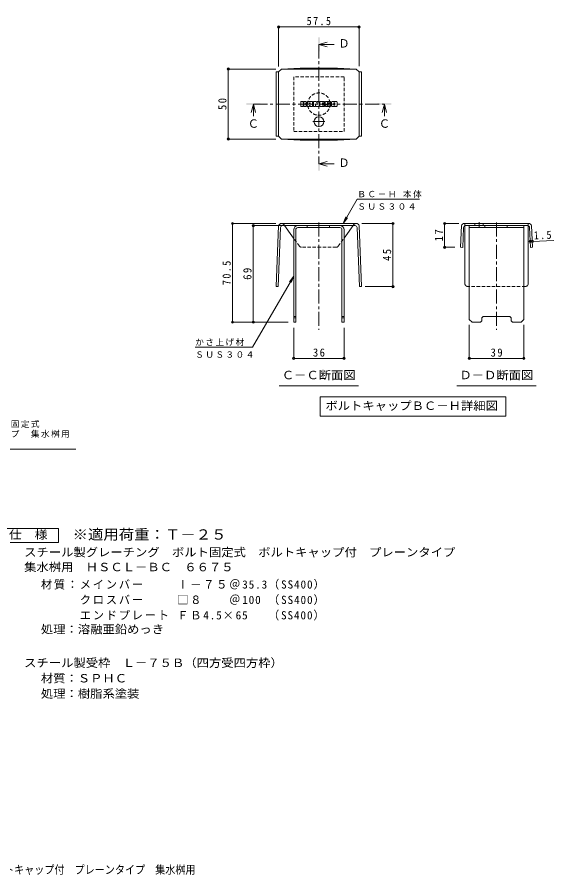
# Model space of a CAD drawing. Units: millimetres on the paper, enlarged 10 times, with parts at other scales. Extents: x -1492 to 2340, y -1941 to 1620.
# Drawn here: x 423 to 2340, y -1896 to 1167 of the extents above; entities that cross this region are included whole.
import ezdxf
from ezdxf.enums import TextEntityAlignment as Align

# ---------------------------------------------------------------- set-up
doc = ezdxf.new("R2010")
doc.units = ezdxf.units.MM
doc.header["$LTSCALE"] = 10
doc.header["$PDMODE"] = 32
doc.header["$PDSIZE"] = 8
doc.linetypes.add('CHAIN1', pattern=[8, 5, -1, 1, -1])
doc.linetypes.add('DASHED1', pattern=[1.8, 1.2, -0.6])
doc.layers.add('D-0', color=2, linetype='Continuous')
doc.layers.add('F-F_F-Fﾚｲﾔ', color=2, linetype='Continuous')
for name, color, linetype, lineweight in [('D-4', 7, 'Continuous', 9), ('D-5', 7, 'Continuous', 9), ('D-8', 4, 'Continuous', 9), ('D-9', 2, 'Continuous', 9), ('D-F', 7, 'Continuous', 9)]:
    doc.layers.add(name, color=color, linetype=linetype, lineweight=lineweight)
doc.styles.add('ＭＳ ゴシック', font='')
doc.styles.get('ＭＳ ゴシック').set_extended_font_data('MS Gothic')

msp = doc.modelspace()

# ---------------------------------------------------------------- linework, layer by layer
at = {"layer": 'D-4'}
for p, q in [((1356.92, 1134.91), (1356.92, 991.21)), ((1644.42, 1134.91), (1644.42, 991.42)), ((1356.92, 1131.91), (1644.42, 1131.91)), ((1173.86, 981.42), (1346.92, 981.42)), ((1176.86, 981.42), (1176.86, 731.42)), ((1173.86, 731.42), (1346.92, 731.42)), ((1587.97, 430.09), (1637.99, 516.73)), ((1860.49, 516.73), (1637.99, 516.73)), ((1189.05, 430.09), (1347.13, 430.09)), ((1192.05, 430.09), (1192.05, 77.59)), ((1587.97, 430.09), (1597.53, 453.19)), ((1587.97, 430.09), (1603.19, 449.92)), ((1768.14, 430.09), (1654.21, 430.09)), ((1765.14, 430.09), (1765.14, 204.79)), ((1946.86, 430.09), (2000.54, 430.09)), ((1949.86, 345.09), (1949.86, 430.09)), ((1263.27, 422.59), (1405.67, 422.59)), ((1266.27, 77.59), (1266.27, 422.59)), ((2262.88, 366.19), (2340.1, 369.29)), ((1946.86, 345.09), (1986.92, 345.09)), ((2255.39, 365.89), (2262.88, 366.19)), ((1410.67, 241.99), (1264, -12.06)), ((1410.67, 241.99), (1395.45, 222.15)), ((1410.67, 241.99), (1401.1, 218.89)), ((1768.14, 204.79), (1665.94, 204.79)), ((1189.05, 77.59), (1390.67, 77.59)), ((2037.82, -54.88), (2037.82, 67.59)), ((2232.82, -54.88), (2232.82, 67.59)), ((1410.67, -54.88), (1410.67, 57.59)), ((1590.67, -54.88), (1590.67, 57.59)), ((1059, -12.06), (1264, -12.06)), ((1410.67, -51.88), (1590.67, -51.88)), ((2037.82, -51.88), (2232.82, -51.88))]:
    msp.add_line(p, q, dxfattribs=at)
at = {"layer": 'D-4', "color": 2}
msp.add_lwpolyline([(345.68, -709.85), (345.68, -659.85), (570.68, -659.85), (570.68, -709.85)], close=True, dxfattribs=at)
at = {"layer": 'D-4'}
for p in [(1356.92, 1131.91), (1644.42, 1131.91), (1176.86, 981.42), (1176.86, 731.42), (1192.05, 430.09), (1765.14, 430.09), (1949.86, 430.09), (1266.27, 422.59), (2255.39, 365.89), (2262.88, 366.19), (1949.86, 345.09), (1765.14, 204.79), (1192.05, 77.59), (1266.27, 77.59), (1410.67, -51.88), (1590.67, -51.88), (2037.82, -51.88), (2232.82, -51.88)]:
    msp.add_point(p, dxfattribs=at)
at = {"layer": 'D-5', "color": 4}
for p, q in [((1500.67, 1069.42), (1530.67, 1077.42)), ((1500.67, 1069.42), (1530.67, 1061.42)), ((1500.67, 1069.42), (1555.37, 1069.42)), ((1266.58, 856.31), (1258.58, 826.31)), ((1266.58, 856.31), (1274.58, 826.31)), ((1266.58, 856.31), (1266.58, 813.07)), ((1734.76, 856.31), (1726.76, 826.31)), ((1734.76, 856.31), (1742.76, 826.31)), ((1734.76, 856.31), (1734.76, 813.07)), ((1500.67, 643.2), (1530.67, 651.2)), ((1500.67, 643.2), (1530.67, 635.2)), ((1500.67, 643.2), (1555.37, 643.2))]:
    msp.add_line(p, q, dxfattribs=at)
at = {"layer": 'D-5', "color": 4, "linetype": 'CHAIN1'}
for p, q in [((1500.67, 1069.42), (1500.67, 643.2)), ((1266.58, 856.31), (1734.76, 856.31))]:
    msp.add_line(p, q, dxfattribs=at)
at = {"layer": 'D-5'}
for p, q in [((1359.17, -150.08), (1642.17, -150.08)), ((1993.82, -150.08), (2276.82, -150.08)), ((1504.87, -188.62), (1504.87, -258.62)), ((1504.87, -188.62), (2168.41, -188.62)), ((2168.41, -188.62), (2168.41, -258.62)), ((1504.87, -258.62), (2168.41, -258.62)), ((-146.46, -375.51), (632.89, -375.51))]:
    msp.add_line(p, q, dxfattribs=at)
at = {"layer": 'D-5', "color": 4}
for points in [[(1498.17, 1044.42), (1503.17, 1044.42), (1498.17, 1094.42), (1503.17, 1094.42)], [(1241.58, 853.81), (1291.58, 853.81), (1241.58, 858.81), (1291.58, 858.81)], [(1709.76, 853.81), (1759.76, 853.81), (1709.76, 858.81), (1759.76, 858.81)], [(1498.17, 618.2), (1503.17, 618.2), (1498.17, 668.2), (1503.17, 668.2)]]:
    msp.add_solid(points, dxfattribs=at)
at = {"layer": 'D-8', "linetype": 'DASHED1'}
for p, q in [((1590.67, 953.81), (1410.67, 953.81)), ((1410.67, 953.81), (1410.67, 758.81))]:
    msp.add_line(p, q, dxfattribs=at)
at = {"layer": 'D-8'}
for p, q in [((1418.17, 407.59), (1418.17, 77.59)), ((1425.67, 422.59), (1575.67, 422.59)), ((1575.67, 415.09), (1425.67, 415.09)), ((1458.73, 415.09), (1458.73, 422.59)), ((1538.73, 415.09), (1538.73, 422.59)), ((1583.17, 407.59), (1583.17, 77.59)), ((1590.67, 407.59), (1590.67, 77.59)), ((2037.82, 422.59), (2232.82, 422.59)), ((2037.82, 87.59), (2037.82, 422.59)), ((2037.82, 415.09), (2232.82, 415.09)), ((2093.39, 415.09), (2093.39, 422.59)), ((2173.39, 415.09), (2173.39, 422.59)), ((2232.82, 87.59), (2232.82, 422.59)), ((1410.67, 97.59), (1418.17, 97.59)), ((1410.67, 92.59), (1418.17, 92.59)), ((1583.17, 97.59), (1590.67, 97.59)), ((1583.17, 92.59), (1590.67, 92.59)), ((2087.82, 97.59), (2182.82, 97.59)), ((1590.67, 77.59), (1583.17, 77.59)), ((2037.82, 87.59), (2047.82, 77.59)), ((2187.82, 82.59), (2192.82, 77.59)), ((2222.82, 77.59), (2192.82, 77.59)), ((2232.82, 87.59), (2222.82, 77.59))]:
    msp.add_line(p, q, dxfattribs=at)
at = {"layer": 'D-8', "linetype": 'DASHED1'}
msp.add_lwpolyline([(1410.67, 758.81), (1590.67, 758.81), (1590.67, 953.81)], dxfattribs=at)
at = {"layer": 'D-8'}
for points in [[(1410.67, 407.59), (1410.67, 77.59), (1418.17, 77.59)], [(2082.82, 82.59), (2082.82, 92.59), (2087.82, 97.59)], [(2187.82, 82.59), (2187.82, 92.59), (2182.82, 97.59)], [(2082.82, 82.59), (2077.82, 77.59), (2047.82, 77.59)]]:
    msp.add_lwpolyline(points, dxfattribs=at)
at = {"layer": 'D-8', "linetype": 'DASHED1'}
msp.add_circle((1500.67, 856.31), 40, dxfattribs=at)
at = {"layer": 'D-8'}
for centre, radius, start, end in [((1425.67, 407.59), 15, 90, 180), ((1425.67, 407.59), 7.5, 90, 180), ((1575.67, 407.59), 15, 0, 90), ((1575.67, 407.59), 7.5, 0, 90)]:
    msp.add_arc(centre, radius, start, end, dxfattribs=at)
at = {"layer": 'D-9'}
for p, q in [((1356.92, 971.42), (1366.92, 981.42)), ((1366.92, 981.42), (1434.24, 984.82)), ((1366.92, 981.42), (1634.42, 981.42)), ((1567.1, 984.82), (1434.24, 984.82)), ((1634.42, 981.42), (1567.1, 984.82)), ((1644.42, 971.42), (1634.42, 981.42)), ((1356.92, 971.21), (1347.91, 971.21)), ((1347.91, 971.21), (1347.91, 741.63)), ((1356.92, 741.42), (1356.92, 971.42)), ((1644.42, 741.42), (1644.42, 971.42)), ((1644.42, 971.21), (1653.43, 971.21)), ((1653.43, 971.21), (1653.43, 741.63)), ((1356.92, 741.63), (1347.91, 741.63)), ((1356.92, 741.42), (1366.92, 731.42)), ((1644.42, 741.42), (1634.42, 731.42)), ((1644.42, 741.63), (1653.43, 741.63)), ((1366.92, 731.42), (1434.24, 728.02)), ((1366.92, 731.42), (1634.42, 731.42)), ((1567.1, 728.02), (1434.24, 728.02)), ((1634.42, 731.42), (1567.1, 728.02)), ((1634.21, 430.09), (1367.13, 430.09)), ((2135.32, 430.09), (2020.54, 430.09)), ((2058.11, 430.09), (2058.11, 422.59)), ((2088.11, 430.09), (2088.11, 422.59)), ((2135.32, 430.09), (2250.11, 430.09)), ((1356.62, 422.59), (1347.91, 205.09)), ((1363.84, 415.39), (1355.4, 204.79)), ((1371.33, 422.59), (1630.01, 422.59)), ((1404.53, 385.83), (1377.99, 422.59)), ((1597.02, 386.13), (1623.35, 422.59)), ((1637.5, 415.39), (1645.94, 204.79)), ((1644.72, 422.59), (1653.43, 205.09)), ((2010.02, 422.59), (2006.92, 345.09)), ((2017.24, 415.39), (2014.41, 344.79)), ((2022.32, 215.09), (2022.32, 422.19)), ((2245.91, 422.59), (2024.74, 422.59)), ((2248.32, 215.09), (2248.32, 422.19)), ((2253.41, 415.39), (2256.23, 344.79)), ((2260.62, 422.59), (2263.73, 345.09)), ((2006.92, 345.09), (2014.41, 344.79)), ((2263.73, 345.09), (2256.23, 344.79)), ((1347.91, 205.09), (1355.4, 204.79)), ((1653.43, 205.09), (1645.94, 204.79))]:
    msp.add_line(p, q, dxfattribs=at)
at = {"layer": 'D-9', "linetype": 'CHAIN1'}
for p, q in [((1500.67, 812.36), (1500.67, 775.48)), ((1522.45, 793.92), (1478.89, 793.92)), ((1500.67, 434.01), (1500.67, 50.16)), ((2073.11, 435.04), (2073.11, 417.64)), ((2135.32, 434.01), (2135.32, 50.16))]:
    msp.add_line(p, q, dxfattribs=at)
at = {"layer": 'D-9', "linetype": 'DASHED1'}
for p, q in [((2022.32, 422.19), (2022.32, 430.09)), ((2248.32, 422.19), (2248.32, 430.09)), ((1377.99, 422.59), (1375.28, 426.34)), ((1623.35, 422.59), (1626.05, 426.34)), ((1431.23, 348.83), (1404.53, 385.83)), ((1570.1, 348.83), (1597.02, 386.13)), ((1562.3, 345.09), (1439.03, 345.09)), ((2238.32, 205.09), (2032.32, 205.09))]:
    msp.add_line(p, q, dxfattribs=at)
at = {"layer": 'D-9'}
msp.add_circle((1500.67, 793.92), 17.5, dxfattribs=at)
for centre, radius, start, end in [((1367.03, 419.12), 10.97, 89.44382, 161.56279), ((1634.31, 419.12), 10.97, 18.43721, 90.55618), ((2020.43, 419.12), 10.97, 89.44382, 161.56279), ((2250.22, 419.12), 10.97, 18.43721, 90.55618), ((1371.33, 415.09), 7.5, 90, 177.70665), ((1630.01, 415.09), 7.5, 2.29335, 90), ((2024.74, 415.09), 7.5, 90, 177.70665), ((2245.91, 415.09), 7.5, 2.29335, 90), ((2032.32, 215.09), 10, 180, 198.1933), ((2238.32, 215.09), 10, 341.8067, 0)]:
    msp.add_arc(centre, radius, start, end, dxfattribs=at)
at = {"layer": 'D-9', "linetype": 'DASHED1'}
for centre, radius, start, end in [((1367.03, 419.12), 10.97, 41.15582, 89.44382), ((1634.31, 419.12), 10.97, 90.55618, 138.84418), ((1439.03, 355.09), 10, 218.74638, 270), ((1562.3, 355.09), 10, 270, 321.25362), ((2032.32, 215.09), 10, 198.1933, 270), ((2238.32, 215.09), 10, 270, 341.8067)]:
    msp.add_arc(centre, radius, start, end, dxfattribs=at)
at = {"layer": 'D-F'}
for p, q in [((1435.61, 848.43), (1435.61, 865.2)), ((1444.02, 865.98), (1436.4, 865.98)), ((1444.81, 865.2), (1444.81, 860.57)), ((1447.32, 865.2), (1447.32, 860.57)), ((1454.85, 865.98), (1448.11, 865.98)), ((1455.63, 865.2), (1455.63, 861.29)), ((1458.96, 848.43), (1458.96, 863.36)), ((1475.53, 865.98), (1461.58, 865.98)), ((1467.28, 857.01), (1467.28, 859.71)), ((1469.83, 857.01), (1469.83, 859.71)), ((1478.15, 848.43), (1478.15, 863.36)), ((1481.52, 865.2), (1481.52, 848.43)), ((1482.31, 865.98), (1490.82, 865.98)), ((1491.57, 865.44), (1493.96, 857.97)), ((1494.77, 865.2), (1494.77, 858.09)), ((1495.56, 865.98), (1500.66, 865.98)), ((1501.44, 865.2), (1501.44, 848.43)), ((1503.99, 848.43), (1503.99, 865.2)), ((1504.77, 865.98), (1519.88, 865.98)), ((1519.88, 861.02), (1514.29, 861.02)), ((1519.88, 858.83), (1514.29, 858.83)), ((1520.66, 861.81), (1520.66, 865.2)), ((1520.66, 855.58), (1520.66, 858.04)), ((1540.59, 865.98), (1525.33, 865.98)), ((1531.48, 859.27), (1531.48, 861.33)), ((1532.26, 858.48), (1541.06, 858.48)), ((1534.06, 860.87), (1534.06, 861.33)), ((1534.85, 860.09), (1543.21, 860.09)), ((1543.21, 863.36), (1543.21, 860.09)), ((1545.75, 850.26), (1545.75, 863.36)), ((1563.11, 865.98), (1548.37, 865.98)), ((1554.13, 854.25), (1554.13, 859.37)), ((1557.34, 854.25), (1557.34, 859.37)), ((1565.73, 863.36), (1565.73, 850.26)), ((1436.4, 847.64), (1444.02, 847.64)), ((1444.81, 848.43), (1444.81, 853.85)), ((1447.3, 848.43), (1447.3, 853.85)), ((1448.08, 847.64), (1454.86, 847.64)), ((1455.65, 848.43), (1455.65, 853.08)), ((1466.49, 847.64), (1459.74, 847.64)), ((1467.28, 848.43), (1467.28, 850.52)), ((1469.57, 856.74), (1467.54, 856.74)), ((1469.83, 848.43), (1469.83, 850.52)), ((1470.62, 847.64), (1477.36, 847.64)), ((1487.31, 847.64), (1482.31, 847.64)), ((1488.1, 848.43), (1488.1, 852.97)), ((1490.54, 848.2), (1489.09, 853.12)), ((1500.66, 847.64), (1491.3, 847.64)), ((1504.77, 847.64), (1519.81, 847.64)), ((1519.88, 854.8), (1514.27, 854.8)), ((1519.81, 852.65), (1514.27, 852.65)), ((1520.6, 848.43), (1520.6, 851.87)), ((1523.18, 852.7), (1523.18, 850.26)), ((1523.97, 853.49), (1530.74, 853.49)), ((1533.23, 855.14), (1525.33, 855.14)), ((1541.06, 847.64), (1525.8, 847.64)), ((1531.52, 852.7), (1531.52, 852.15)), ((1534.02, 854.35), (1534.02, 852.15)), ((1563.11, 847.64), (1548.37, 847.64))]:
    msp.add_line(p, q, dxfattribs=at)
for centre, radius, start, end in [((1436.4, 865.2), 0.786, 90, 180), ((1444.02, 865.2), 0.786, 0, 90), ((1446.07, 860.57), 1.26, 180, 0), ((1448.11, 865.2), 0.786, 90, 180), ((1448.74, 868.87), 11.32, 277.33171, 299.42073), ((1453.01, 861.29), 2.62, 299.42073, 0), ((1454.85, 865.2), 0.786, 0, 90), ((1461.58, 863.36), 2.62, 90, 180), ((1468.55, 859.71), 1.28, 0, 180), ((1475.53, 863.36), 2.62, 0, 90), ((1482.31, 865.2), 0.786, 90, 180), ((1490.82, 865.2), 0.786, 17.75635, 90), ((1494.36, 858.09), 0.413, 197.75635, 0), ((1495.56, 865.2), 0.786, 90, 180), ((1500.66, 865.2), 0.786, 0, 90), ((1504.77, 865.2), 0.786, 90, 180), ((1514.29, 859.92), 1.1, 90, 270), ((1519.88, 865.2), 0.786, 0, 90), ((1519.88, 861.81), 0.786, 270, 0), ((1519.88, 858.04), 0.786, 0, 90), ((1535.06, 860.56), 11.88, 157.10112, 202.89888), ((1525.33, 864.67), 1.31, 90, 157.10112), ((1532.26, 859.27), 0.786, 180, 270), ((1532.77, 861.33), 1.29, 0, 180), ((1534.85, 860.87), 0.786, 180, 270), ((1540.59, 863.36), 2.62, 0, 90), ((1541.06, 857.17), 1.31, 22.90802, 90), ((1531.34, 853.06), 11.87, 337.09198, 22.90802), ((1548.37, 863.36), 2.62, 90, 180), ((1555.74, 859.37), 1.6, 0, 180), ((1563.11, 863.36), 2.62, 0, 90), ((1436.4, 848.43), 0.786, 180, 270), ((1444.02, 848.43), 0.786, 270, 0), ((1446.05, 853.85), 1.24, 0, 180), ((1448.08, 848.43), 0.786, 180, 270), ((1450.24, 857.2), 0.439, 97.33171, 266.57183), ((1449.72, 848.58), 8.21, 53.71985, 86.57183), ((1453.03, 853.08), 2.62, 0, 53.71985), ((1454.86, 848.43), 0.786, 270, 0), ((1459.74, 848.43), 0.786, 180, 270), ((1466.49, 848.43), 0.786, 270, 0), ((1468.55, 850.52), 1.28, 0, 180), ((1467.54, 857.01), 0.262, 180, 270), ((1469.57, 857.01), 0.262, 270, 0), ((1470.62, 848.43), 0.786, 180, 270), ((1477.36, 848.43), 0.786, 270, 0), ((1482.31, 848.43), 0.786, 180, 270), ((1487.31, 848.43), 0.786, 270, 0), ((1488.6, 852.97), 0.505, 16.48875, 180), ((1491.3, 848.43), 0.786, 196.48875, 270), ((1500.66, 848.43), 0.786, 270, 0), ((1504.77, 848.43), 0.786, 180, 270), ((1514.27, 853.73), 1.07, 90, 270), ((1519.81, 851.87), 0.786, 0, 90), ((1519.81, 848.43), 0.786, 270, 0), ((1519.88, 855.58), 0.786, 270, 0), ((1523.97, 852.7), 0.786, 90, 180), ((1525.8, 850.26), 2.62, 180, 270), ((1525.33, 856.45), 1.31, 202.89888, 270), ((1530.74, 852.7), 0.786, 0, 90), ((1532.77, 852.15), 1.25, 180, 0), ((1533.23, 854.35), 0.786, 0, 90), ((1541.06, 848.95), 1.31, 270, 337.09198), ((1548.37, 850.26), 2.62, 180, 270), ((1555.74, 854.25), 1.6, 180, 0), ((1563.11, 850.26), 2.62, 270, 0)]:
    msp.add_arc(centre, radius, start, end, dxfattribs=at)

# ---------------------------------------------------------------- texts
at = {"layer": 'D-0', "style": 'ＭＳ ゴシック', "width": 1.1}
msp.add_text('処理：溶融亜鉛めっき', height=29.33, dxfattribs=at).set_placement((507.48, -1042.77), align=Align.BOTTOM_LEFT)
at = {"layer": 'D-0', "char_height": 29.33, "attachment_point": 7, "style": 'ＭＳ ゴシック'}
for s, insert in [('\\T1.16;材質：メインバー\u3000\u3000\\~Ⅰ－７５＠35.3（SS400）', (507.48, -877.77)), ('\\T1.16;\u3000\u3000\u3000クロスバー\u3000\u3000\\~□８\u3000\u3000＠100\\~（SS400）', (507.48, -932.77)), ('\\T1.16;\u3000\u3000\u3000エンドプレート\\~ＦＢ4.5×65\u3000\\~（SS400）', (507.48, -987.77))]:
    msp.add_mtext(s, dxfattribs=dict(at, insert=insert))
at = {"layer": 'D-4', "color": 2, "style": 'ＭＳ ゴシック'}
for s, width, p in [('仕\u3000様', 1.15, (393.18, -704.85)), ('スチール製受枠\u3000Ｌ－７５Ｂ（四方受四方枠）', 1.1, (447.77, -1162.77)), ('材質：ＳＰＨＣ', 1.1, (507.48, -1217.77)), ('処理：樹脂系塗装', 1.1, (507.48, -1272.77))]:
    msp.add_text(s, height=29.33, dxfattribs=dict(at, width=width)).set_placement(p, align=Align.BOTTOM_LEFT)
at = {"layer": 'D-4', "color": 2, "char_height": 29.33, "attachment_point": 7, "style": 'ＭＳ ゴシック'}
for s, insert in [('\\T1.28;\\W0.9;57.5', (1456.92, 1137.91)), ('\\T1.27;\\W0.95;36', (1479.42, -45.88)), ('\\T1.27;\\W0.95;39', (2114.07, -45.88))]:
    msp.add_mtext(s, dxfattribs=dict(at, insert=insert))
for s, insert, rotation in [('\\T1.27;\\W0.95;50', (1170.86, 835.17), 90), ('\\T1.27;\\W0.95;17', (1943.86, 366.34), 90), ('\\T1.27;\\W0.9;1.5', (2268.77, 372.43), 2.293), ('\\T1.27;\\W0.95;45', (1759.14, 296.19), 90), ('\\T1.28;\\W0.9;70.5', (1186.05, 210.09), 90), ('\\T1.27;\\W0.95;69', (1260.27, 228.84), 90)]:
    msp.add_mtext(s, dxfattribs=dict(at, insert=insert, rotation=rotation))
at = {"layer": 'D-4', "char_height": 21.99, "attachment_point": 7, "style": 'ＭＳ ゴシック'}
for s, insert in [('\\T1.18;ＢＣ－Ｈ\\~本体', (1637.99, 521.39)), ('\\T1.17;ＳＵＳ３０４', (1637.99, 479.01)), ('\\T1.17;かさ上げ材', (1059, -7.4)), ('\\T1.17;ＳＵＳ３０４', (1059, -49.78))]:
    msp.add_mtext(s, dxfattribs=dict(at, insert=insert))
at = {"layer": 'D-5', "color": 2, "style": 'ＭＳ ゴシック'}
for s, p in [('Ｄ', (1570.37, 1049.42)), ('Ｃ', (1246.58, 763.07)), ('Ｃ', (1714.76, 763.07)), ('Ｄ', (1570.37, 623.2))]:
    msp.add_text(s, height=29.33, dxfattribs=at).set_placement(p, align=Align.BOTTOM_LEFT)
at = {"layer": 'D-5', "color": 2, "style": 'ＭＳ ゴシック', "width": 1.1}
for s, p in [('Ｃ－Ｃ断面図', (1368.17, -135.08)), ('Ｄ－Ｄ断面図', (2002.82, -135.08)), ('ボルトキャップＢＣ－Ｈ詳細図', (1524.14, -244.62)), ('スチール製グレーチング\u3000ボルト固定式\u3000ボルトキャップ付\u3000プレーンタイプ', (447.77, -767.77)), ('集水桝用\u3000ＨＳＣＬ－ＢＣ\u3000６６７５', (447.77, -820.71))]:
    msp.add_text(s, height=29.33, dxfattribs=at).set_placement(p, align=Align.BOTTOM_LEFT)
at = {"layer": 'D-5', "color": 3, "style": 'ＭＳ ゴシック', "width": 1.1}
msp.add_text('※適用荷重：Ｔ－２５', height=36.66, dxfattribs=at).set_placement((620.68, -709.85), align=Align.BOTTOM_LEFT)
at = {"layer": 'D-5', "char_height": 21.99, "attachment_point": 7, "style": 'ＭＳ ゴシック'}
for s, insert in [('\\T1.17;スチール製グレーチング\u3000ボルト固定式', (-140.44, -299.78)), ('\\T1.17;ボルトキャップ付\u3000プレーンタイプ\u3000集水桝用', (-140.44, -335.35))]:
    msp.add_mtext(s, dxfattribs=dict(at, insert=insert))
at = {"layer": 'F-F_F-Fﾚｲﾔ', "style": 'ＭＳ ゴシック', "width": 0.9}
msp.add_text('スチール製グレーチング\u3000ボルト固定式\u3000ボルトキャップ付\u3000プレーンタイプ\u3000集水桝用', height=29.33, dxfattribs=at).set_placement((-380.25, -1901.35), align=Align.BOTTOM_LEFT)

doc.saveas('drawing.dxf')
